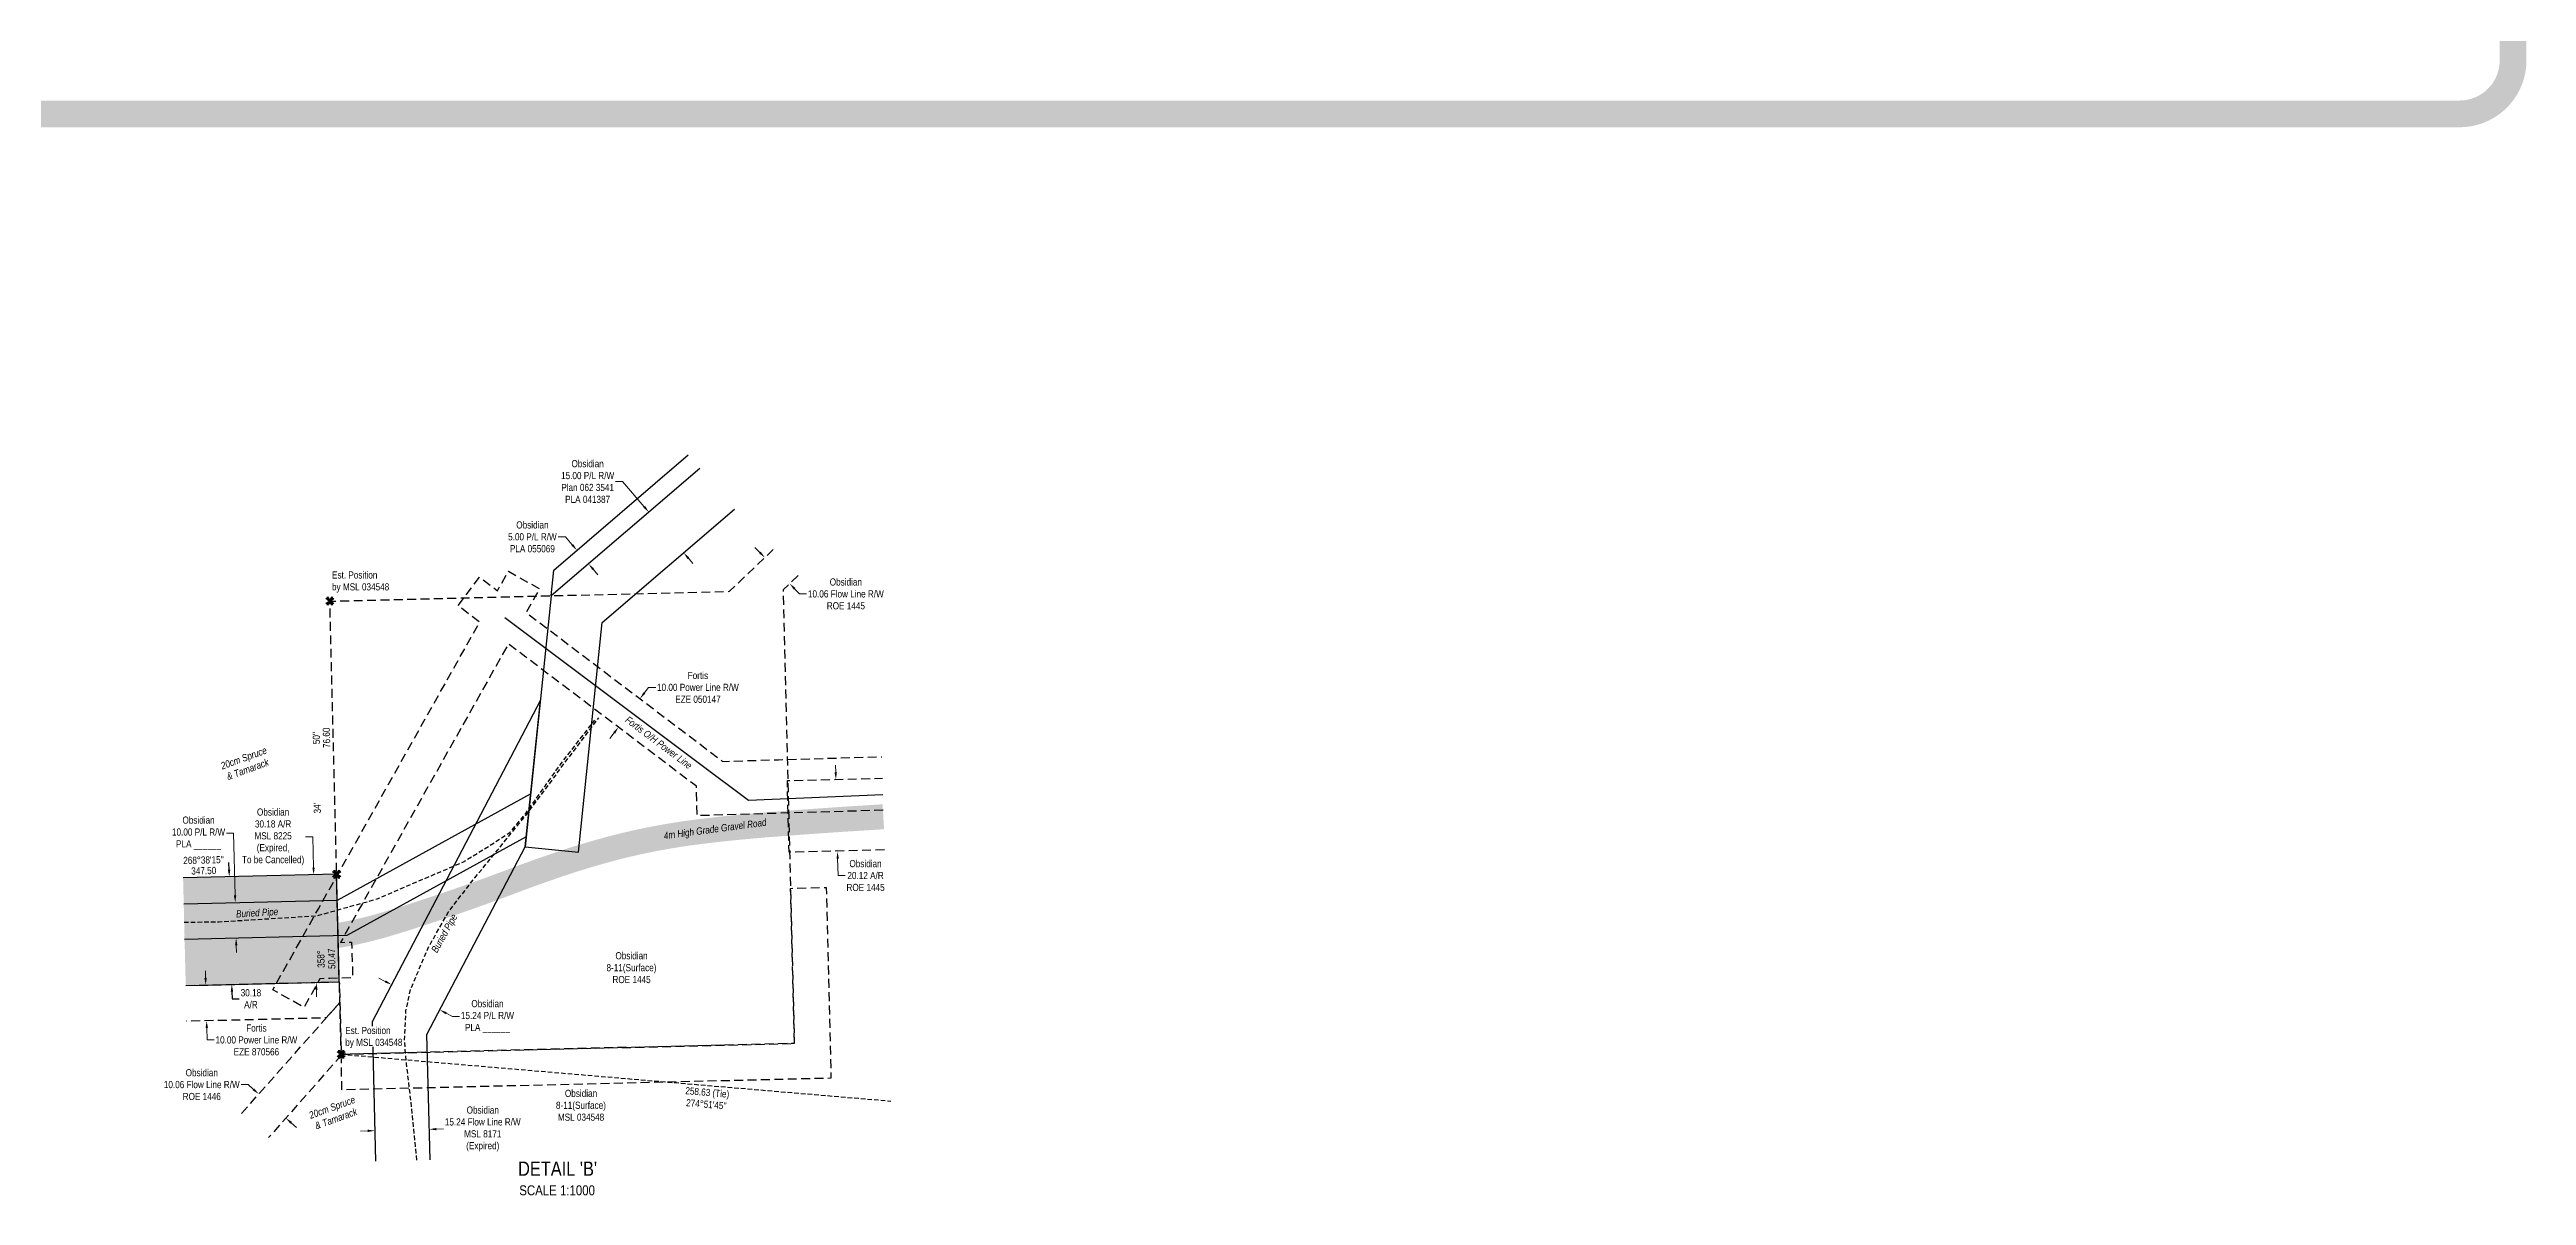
# Model space of a CAD drawing. Extents: x 616546 to 624443, y 5886972 to 5891989.
# Drawn here: x 620970 to 624443, y 5887197 to 5888803 of the extents above; entities that cross this region are included whole.
import ezdxf
from ezdxf.enums import TextEntityAlignment as Align

# ---------------------------------------------------------------- set-up
doc = ezdxf.new("R2010")
doc.units = 0
doc.header["$LTSCALE"] = 5
doc.header["$PDSIZE"] = 0.5
for name, pattern in [('foc-ACCESSROAD', [3.75, 2.5, -1.25]), ('foc-FLOWLINE', [3.75, 2.5, -1.25]), ('foc-TIELINE', [1.875, 1.25, -0.625]), ('UG_PIPE', [1.875, 1.25, -0.625])]:
    doc.linetypes.add(name, pattern=pattern)
doc.layers.get('Defpoints').update_dxf_attribs({"color": 9})
for name, color, linetype in [('AS-PIPE-UG', 44, 'UG_PIPE'), ('AS-PIPE-UG-T', 44, 'Continuous'), ('AS-POWER', 104, 'foc-POWER'), ('AS-POWER-T', 104, 'Continuous'), ('AS-ROADS', 254, 'Continuous'), ('C-AR', 13, 'foc-ACCESSROAD'), ('C-RW', 13, 'Continuous'), ('C-WS', 13, 'foc-ACCESSROAD'), ('DETAIL-T', 7, 'Continuous'), ('F-EZE', 190, 'foc-FLOWLINE'), ('L-BD', 7, 'Continuous'), ('L-BD1', 253, 'Continuous'), ('L-MON', 1, 'Continuous'), ('L-TIE', 7, 'foc-TIELINE'), ('P-PROPOSED', 10, 'Continuous'), ('P-PROPOSED-H', 21, 'Continuous'), ('P-TXT', 4, 'Continuous'), ('T-BUSH-T', 110, 'Continuous')]:
    doc.layers.add(name, color=color, linetype=linetype)
for name, color, linetype, lineweight in [('C-AR-T', 13, 'Continuous', 9), ('C-FLOWLINE-T', 13, 'Continuous', 9), ('C-RW-T', 13, 'Continuous', 9), ('C-WS-T', 13, 'Continuous', 9), ('F-EZE-T', 190, 'Continuous', 9), ('T-TEXT', 48, 'Continuous', 18)]:
    doc.layers.add(name, color=color, linetype=linetype, lineweight=lineweight)
doc.layers.add('DISCLAIMER', color=7, linetype='Continuous', plot=False)
doc.styles.add('80CG', font='ARIALN.TTF', dxfattribs={"height": 10})
doc.styles.add('80L', font='ARIALN.TTF', dxfattribs={"height": 10})
doc.styles.add('foc-LtypeFont', font='ARIALN.TTF', dxfattribs={"height": 7.35})
doc.linetypes.add('foc-POWER', pattern='A,6,-1,["P",foc-LtypeFont,S=0.2,R=0,X=-0.625,Y=-0.75],-1.24,4', length=12.24)
doc.dimstyles.new('Compass 5 000', dxfattribs={"dimscale": 5, "dimtxt": 9, "dimasz": 2, "dimexe": 0.2, "dimexo": 0.0625, "dimgap": 0.5, "dimtad": 0, "dimtih": 1, "dimtoh": 1, "dimzin": 0, "dimdsep": 46, "dimtxsty": '80CG', "dimcen": 0.1, "dimse1": 1, "dimse2": 1, "dimclrd": 256, "dimclrt": 256, "dimaunit": 1, "dimadec": 4, "dimazin": 0, "dimtfac": 0.06, "dimtofl": 0, "dimtmove": 0, "dimatfit": 1, "dimfxl": 0.2, "dimtolj": 1, "dimtzin": 0, "dimlwd": -1, "dimarcsym": 0})

# ---------------------------------------------------------------- blocks, each defined once
blk = doc.blocks.new('*D472')
at = {"layer": 'C-AR-T', "transparency": 16777216}
for p, q in [((622072.5, 5887789.6), (622072.3, 5887799.6)), ((622075.2, 5887668.6), (622075.8, 5887644.9)), ((622075.8, 5887644.9), (622085.8, 5887644.9))]:
    blk.add_line(p, q, dxfattribs=at)
for points in [[(622074.2, 5887789.6), (622070.8, 5887789.5), (622072.7, 5887779.6)], [(622076.9, 5887668.6), (622073.6, 5887668.5), (622075, 5887678.6)]]:
    blk.add_solid(points, dxfattribs=at)
at = {"layer": 'Defpoints', "color": 0, "transparency": 16777216}
for p in [(622077.6, 5887779.7), (622075, 5887678.6), (622079.9, 5887678.7)]:
    blk.add_point(p, dxfattribs=at)
at = {"layer": 'C-AR-T', "transparency": 16777216, "insert": (622114.3, 5887644.9), "char_height": 10, "attachment_point": 5, "style": '80CG'}
blk.add_mtext('\\A1;Obsidian\\P20.12 A/R\\PROE 1445', dxfattribs=at)
blk = doc.blocks.new('*D473')
at = {"layer": 'C-AR-T', "transparency": 16777216}
for p, q in [((621339.4, 5887699.1), (621329.4, 5887699.1)), ((621340.4, 5887656), (621339.4, 5887699.1)), ((621344.6, 5887485.1), (621344.8, 5887475.1))]:
    blk.add_line(p, q, dxfattribs=at)
for points in [[(621342.1, 5887656), (621338.8, 5887656), (621340.7, 5887646)], [(621346.2, 5887485.1), (621342.9, 5887485), (621344.3, 5887495.1)]]:
    blk.add_solid(points, dxfattribs=at)
at = {"layer": 'Defpoints', "color": 0, "transparency": 16777216}
for p in [(621312.1, 5887645.3), (621340.7, 5887646), (621315.8, 5887494.4)]:
    blk.add_point(p, dxfattribs=at)
at = {"layer": 'C-AR-T', "transparency": 16777216, "insert": (621283.8, 5887699.1), "char_height": 10, "attachment_point": 5, "style": '80CG'}
blk.add_mtext('\\A1;Obsidian\\P30.18 A/R\\PMSL 8225\\P(Expired, \\PTo be Cancelled)', dxfattribs=at)
blk = doc.blocks.new('*D474')
at = {"layer": 'C-FLOWLINE-T', "transparency": 16777216}
for p, q in [((621248.8, 5887351.9), (621238.8, 5887351.9)), ((621256.3, 5887345.3), (621248.8, 5887351.9)), ((621309.1, 5887298.5), (621316.6, 5887291.9))]:
    blk.add_line(p, q, dxfattribs=at)
for points in [[(621257.4, 5887346.5), (621255.2, 5887344), (621263.8, 5887338.6)], [(621310.2, 5887299.7), (621308, 5887297.2), (621301.6, 5887305.1)]]:
    blk.add_solid(points, dxfattribs=at)
at = {"layer": 'Defpoints', "color": 0, "transparency": 16777216}
for p in [(621268.1, 5887343.5), (621263.8, 5887338.6), (621305.9, 5887310)]:
    blk.add_point(p, dxfattribs=at)
at = {"layer": 'C-FLOWLINE-T', "transparency": 16777216, "insert": (621183.8, 5887351.9), "char_height": 10, "attachment_point": 5, "style": '80CG'}
blk.add_mtext('\\A1;Obsidian\\P10.06 Flow Line R/W\\PROE 1446', dxfattribs=at)
blk = doc.blocks.new('*D475')
at = {"layer": 'C-RW-T', "transparency": 16777216}
for p, q in [((621773.8, 5888197.1), (621763.8, 5888197.1)), ((621804, 5888161.8), (621773.8, 5888197.1)), ((621865.9, 5888089.7), (621872.4, 5888082.1))]:
    blk.add_line(p, q, dxfattribs=at)
for points in [[(621805.3, 5888162.9), (621802.8, 5888160.7), (621810.5, 5888154.2)], [(621867.1, 5888090.8), (621864.6, 5888088.6), (621859.4, 5888097.3)]]:
    blk.add_solid(points, dxfattribs=at)
at = {"layer": 'Defpoints', "color": 0, "transparency": 16777216}
for p in [(621841.1, 5888180.4), (621810.5, 5888154.2), (621889.9, 5888123.4)]:
    blk.add_point(p, dxfattribs=at)
at = {"layer": 'C-RW-T', "transparency": 16777216, "insert": (621724.7, 5888197.1), "char_height": 10, "attachment_point": 5, "style": '80CG'}
blk.add_mtext('\\A1;Obsidian\\P15.00 P/L R/W\\PPlan 062 3541\\PPLA 041387', dxfattribs=at)
blk = doc.blocks.new('*D476')
at = {"layer": 'C-RW-T', "transparency": 16777216}
for p, q in [((621693.6, 5888119.6), (621683.6, 5888119.6)), ((621703.2, 5888108.3), (621693.6, 5888119.6)), ((621732.5, 5888074.1), (621739, 5888066.6))]:
    blk.add_line(p, q, dxfattribs=at)
for points in [[(621704.5, 5888109.4), (621702, 5888107.3), (621709.7, 5888100.8)], [(621733.8, 5888075.2), (621731.3, 5888073.1), (621726, 5888081.7)]]:
    blk.add_solid(points, dxfattribs=at)
at = {"layer": 'Defpoints', "color": 0, "transparency": 16777216}
for p in [(621705.3, 5888096.9), (621709.7, 5888100.8), (621721.5, 5888077.9)]:
    blk.add_point(p, dxfattribs=at)
at = {"layer": 'C-RW-T', "transparency": 16777216, "insert": (621647.3, 5888119.6), "char_height": 10, "attachment_point": 5, "style": '80CG'}
blk.add_mtext('\\A1;Obsidian\\P5.00 P/L R/W\\PPLA 055069', dxfattribs=at)
blk = doc.blocks.new('*D477')
at = {"layer": 'C-RW-T', "transparency": 16777216}
for p, q in [((621441.1, 5887496.6), (621432.2, 5887501.2)), ((621526.3, 5887452), (621535.2, 5887447.3)), ((621535.2, 5887447.3), (621545.2, 5887447.3))]:
    blk.add_line(p, q, dxfattribs=at)
for points in [[(621441.9, 5887498), (621440.3, 5887495.1), (621449.9, 5887491.9)], [(621527.1, 5887453.4), (621525.6, 5887450.5), (621517.5, 5887456.6)]]:
    blk.add_solid(points, dxfattribs=at)
at = {"layer": 'Defpoints', "color": 0, "transparency": 16777216}
for p in [(621457.6, 5887506.6), (621517.5, 5887456.6), (621525.1, 5887471.2)]:
    blk.add_point(p, dxfattribs=at)
at = {"layer": 'C-RW-T', "transparency": 16777216, "insert": (621584.3, 5887447.3), "char_height": 10, "attachment_point": 5, "style": '80CG'}
blk.add_mtext('\\A1;Obsidian\\P15.24 P/L R/W\\PPLA ______', dxfattribs=at)
blk = doc.blocks.new('*D478')
at = {"layer": 'Defpoints', "color": 0, "transparency": 16777216}
for p in [(621798.1, 5887892.7), (621833.8, 5887865.6), (621803.6, 5887825.7)]:
    blk.add_point(p, dxfattribs=at)
at = {"layer": 'F-EZE-T', "transparency": 16777216}
for p, q in [((621804.1, 5887900.7), (621810.2, 5887908.6)), ((621810.2, 5887908.6), (621820.2, 5887908.6)), ((621761.8, 5887844.8), (621755.8, 5887836.9))]:
    blk.add_line(p, q, dxfattribs=at)
for points in [[(621802.8, 5887901.7), (621805.5, 5887899.7), (621798.1, 5887892.7)], [(621760.5, 5887845.8), (621763.2, 5887843.8), (621767.9, 5887852.8)]]:
    blk.add_solid(points, dxfattribs=at)
at = {"layer": 'F-EZE-T', "transparency": 16777216, "insert": (621879.3, 5887908.6), "char_height": 10, "attachment_point": 5, "style": '80CG'}
blk.add_mtext('\\A1;Fortis\\P10.00 Power Line R/W\\PEZE 050147', dxfattribs=at)
blk = doc.blocks.new('*D479')
at = {"layer": 'Defpoints', "color": 0, "transparency": 16777216}
for p in [(621220.2, 5887492.3), (621190.6, 5887441.3), (621221.4, 5887442.1)]:
    blk.add_point(p, dxfattribs=at)
at = {"layer": 'F-EZE-T', "transparency": 16777216}
for p, q in [((621189.1, 5887501.6), (621188.9, 5887511.6)), ((621190.8, 5887431.3), (621191.2, 5887414.5)), ((621191.2, 5887414.5), (621201.2, 5887414.5))]:
    blk.add_line(p, q, dxfattribs=at)
for points in [[(621190.8, 5887501.6), (621187.4, 5887501.5), (621189.4, 5887491.6)], [(621192.5, 5887431.4), (621189.2, 5887431.3), (621190.6, 5887441.3)]]:
    blk.add_solid(points, dxfattribs=at)
at = {"layer": 'F-EZE-T', "transparency": 16777216, "insert": (621260.4, 5887414.5), "char_height": 10, "attachment_point": 5, "style": '80CG'}
blk.add_mtext('\\A1;Fortis\\P10.00 Power Line R/W\\PEZE 870566', dxfattribs=at)
blk = doc.blocks.new('*D480')
at = {"layer": 'C-RW-T', "transparency": 16777216}
for p, q in [((621228.4, 5887704.5), (621218.4, 5887704.5)), ((621230.5, 5887617.2), (621228.4, 5887704.5)), ((621232.2, 5887547.2), (621232.4, 5887537.2))]:
    blk.add_line(p, q, dxfattribs=at)
for points in [[(621232.2, 5887617.2), (621228.8, 5887617.1), (621230.7, 5887607.2)], [(621233.8, 5887547.2), (621230.5, 5887547.1), (621231.9, 5887557.2)]]:
    blk.add_solid(points, dxfattribs=at)
at = {"layer": 'Defpoints', "color": 0, "transparency": 16777216}
for p in [(621230.7, 5887607.2), (621277.5, 5887608.3), (621278.7, 5887558.3)]:
    blk.add_point(p, dxfattribs=at)
at = {"layer": 'C-RW-T', "transparency": 16777216, "insert": (621179.3, 5887704.5), "char_height": 10, "attachment_point": 5, "style": '80CG'}
blk.add_mtext('\\A1;Obsidian\\P10.00 P/L R/W\\PPLA ______', dxfattribs=at)
blk = doc.blocks.new('TEMP')
h = blk.add_hatch(color=255)
h.dxf.hatch_style = 1
h.paths.add_polyline_path([(0, 0.25), (-0.67, 1.15), (-0.67, 0.67), (-1.15, 0.67), (-0.25, 0), (-1.15, -0.67), (-0.67, -0.67), (-0.67, -1.15), (0, -0.25), (0.67, -1.15), (0.67, -0.67), (1.15, -0.67), (0.25, 0), (1.15, 0.67), (0.67, 0.67), (0.67, 1.15)])
h.paths.add_polyline_path([(0.57, 0.85), (0.57, 0.57), (0.85, 0.57), (0.08, 0), (0.85, -0.57), (0.57, -0.57), (0.57, -0.85), (0, -0.08), (-0.57, -0.85), (-0.57, -0.57), (-0.85, -0.57), (-0.08, 0), (-0.85, 0.57), (-0.57, 0.57), (-0.57, 0.85), (0, 0.08)], flags=16)
h = blk.add_hatch(color=1)
h.dxf.hatch_style = 1
h.paths.add_polyline_path([(0, 0.08), (-0.57, 0.85), (-0.57, 0.57), (-0.85, 0.57), (-0.08, 0), (-0.85, -0.57), (-0.57, -0.57), (-0.57, -0.85), (0, -0.08), (0.57, -0.85), (0.57, -0.57), (0.85, -0.57), (0.08, 0), (0.85, 0.57), (0.57, 0.57), (0.57, 0.85)])
at = {"color": 1}
for p, q in [((-0.08, 0), (0.08, 0)), ((0, 0.08), (0, -0.08))]:
    blk.add_line(p, q, dxfattribs=at)
at = {"color": 255, "flags": 128}
blk.add_lwpolyline([(-0.25, 0), (-1.15, 0.67), (-0.67, 0.67), (-0.67, 1.15), (0, 0.25), (0.67, 1.15), (0.67, 0.67), (1.15, 0.67), (0.25, 0), (1.15, -0.67), (0.67, -0.67), (0.67, -1.15), (0, -0.25), (-0.67, -1.15), (-0.67, -0.67), (-1.15, -0.67)], close=True, dxfattribs=at)
at = {"color": 1, "flags": 128}
blk.add_lwpolyline([(-0.08, 0), (-0.85, 0.57), (-0.57, 0.57), (-0.57, 0.85), (0, 0.08), (0.57, 0.85), (0.57, 0.57), (0.85, 0.57), (0.08, 0), (0.85, -0.57), (0.57, -0.57), (0.57, -0.85), (0, -0.08), (-0.57, -0.85), (-0.57, -0.57), (-0.85, -0.57)], close=True, dxfattribs=at)
blk = doc.blocks.new('*D482')
at = {"layer": 'C-FLOWLINE-T', "transparency": 16777216}
for p, q in [((621966.2, 5888097.7), (621959.3, 5888104.9)), ((622014.8, 5888046.8), (622021.7, 5888039.6)), ((622021.7, 5888039.6), (622031.7, 5888039.6))]:
    blk.add_line(p, q, dxfattribs=at)
for points in [[(621967.5, 5888098.8), (621965, 5888096.5), (621973.2, 5888090.4)], [(622016, 5888048), (622013.6, 5888045.7), (622007.9, 5888054.1)]]:
    blk.add_solid(points, dxfattribs=at)
at = {"layer": 'Defpoints', "color": 0, "transparency": 16777216}
for p in [(621969, 5888086.4), (622003.7, 5888050.1), (622007.9, 5888054.1)]:
    blk.add_point(p, dxfattribs=at)
at = {"layer": 'C-FLOWLINE-T', "transparency": 16777216, "insert": (622086.7, 5888039.6), "char_height": 10, "attachment_point": 5, "style": '80CG'}
blk.add_mtext('\\A1;Obsidian\\P10.06 Flow Line R/W\\PROE 1445', dxfattribs=at)
blk = doc.blocks.new('*D483')
at = {"layer": 'C-FLOWLINE-T', "transparency": 16777216}
for p, q in [((621416.5, 5887287.2), (621406.5, 5887286.9)), ((621512.7, 5887289.6), (621522.7, 5887289.8))]:
    blk.add_line(p, q, dxfattribs=at)
for points in [[(621416.5, 5887288.8), (621416.5, 5887285.5), (621426.5, 5887287.4)], [(621512.7, 5887291.2), (621512.7, 5887287.9), (621502.7, 5887289.3)]]:
    blk.add_solid(points, dxfattribs=at)
at = {"layer": 'Defpoints', "color": 0, "transparency": 16777216}
for p in [(621426.5, 5887288.3), (621426.5, 5887287.4), (621502.7, 5887290.2)]:
    blk.add_point(p, dxfattribs=at)
at = {"layer": 'C-FLOWLINE-T', "transparency": 16777216, "insert": (621577.7, 5887289.8), "char_height": 10, "attachment_point": 5, "style": '80CG'}
blk.add_mtext('\\A1;Obsidian\\P15.24 Flow Line R/W\\PMSL 8171\\P(Expired)', dxfattribs=at)
blk = doc.blocks.new('*D484')
at = {"layer": 'Defpoints', "color": 0, "transparency": 16777216}
for p in [(621224.7, 5887643.2), (621225.9, 5887492.3), (621228.2, 5887492.4)]:
    blk.add_point(p, dxfattribs=at)
at = {"layer": 'P-TXT', "transparency": 16777216}
for p, q in [((621222.1, 5887653.1), (621221.9, 5887663.1)), ((621226.1, 5887482.3), (621226.3, 5887472.3)), ((621226.3, 5887472.3), (621236.3, 5887472.3))]:
    blk.add_line(p, q, dxfattribs=at)
for points in [[(621223.8, 5887653.1), (621220.4, 5887653.1), (621222.3, 5887643.1)], [(621227.8, 5887482.3), (621224.4, 5887482.3), (621225.9, 5887492.3)]]:
    blk.add_solid(points, dxfattribs=at)
at = {"layer": 'P-TXT', "transparency": 16777216, "insert": (621252.7, 5887472.3), "char_height": 10, "attachment_point": 5, "style": '80CG'}
blk.add_mtext('\\A1;30.18\\PA/R', dxfattribs=at)
blk = doc.blocks.new('Disclaimer_Legal')
at = {"layer": 'DISCLAIMER', "color": 254, "flags": 128}
blk.add_lwpolyline([(-3612.9, -1104.6, 37.5, 37.5, 0), (4096.1, -1104.6, 37.5, 37.5, 0.414214), (4171.1, -1029.6, 37.5, 37.5, 0), (4171.1, 2078.7, 37.5, 0, 0.414214), (4096.1, 2153.7, 0, 0, 0), (-3612.9, 2153.7, 0, 0, 0.414214), (-3687.9, 2078.7, 0, 0, 0), (-3687.9, -1029.6, 0, 37.5, 0.414214)], format="xyseb", close=True, dxfattribs=at)

msp = doc.modelspace()

# ---------------------------------------------------------------- hatches: boundary and pattern name
at = {"layer": 'P-PROPOSED-H'}
h = msp.add_hatch(color=256, dxfattribs=at)
h.dxf.hatch_style = 1
h.paths.add_polyline_path([(621161.307, 5887490.789), (621376.633, 5887495.91), (621372.895, 5887646.764), (621157.626, 5887641.644)])

# ---------------------------------------------------------------- linework, layer by layer
at = {"layer": 'AS-PIPE-UG', "flags": 128}
for points in [[(621159.14, 5887579.607), (621207.819, 5887580.161), (621344.828, 5887588.559), (621429.583, 5887612.218), (621477.395, 5887632.825), (621549.571, 5887663.591), (621587.775, 5887687.175), (621615.9, 5887705.691), (621636.592, 5887730.02), (621687.591, 5887801.986), (621734.828, 5887862.847)], [(621485.486, 5887246.267), (621478.301, 5887318.163), (621470.838, 5887381.13), (621467.972, 5887414.807), (621469.978, 5887455.547), (621476.45, 5887485.132), (621500.599, 5887542.428), (621529.554, 5887593.981), (621566.492, 5887641.708), (621598.674, 5887680.822), (621633.246, 5887723.653), (621636.968, 5887727.629), (621692.117, 5887802.081), (621740.344, 5887865.823)]]:
    msp.add_lwpolyline(points, dxfattribs=at)
at = {"layer": 'AS-POWER'}
msp.add_lwpolyline([(621608.691, 5888006.441), (621881.362, 5887802.118), (621950.227, 5887750.521), (622138.523, 5887758.596)], dxfattribs=at)
at = {"layer": 'AS-ROADS'}
msp.add_lwpolyline([(621160.046, 5887542.472, 35.013, 35.013, 0.00434566), (621207.936, 5887545.123, 35.013, 35.013, 0.0036697), (621295.17, 5887551.356, 35.013, 35.013, 0.02063044), (621374.522, 5887560.918, 35.013, 35.013, 0.02852005), (621430.989, 5887573.439, 35.013, 35.013, 0.00855357), (621469.948, 5887585.164, 35.013, 35.013, 0.00500933), (621535.901, 5887606.981, 35.013, 35.013, 0.00858931), (621613.944, 5887635.173, 35.013, 35.013, -0.00939443), (621685.34, 5887660.835, 35.013, 35.013, -0.01608993), (621755.325, 5887682.031, 35.013, 35.013, -0.01814546), (621818.527, 5887696.538, 35.013, 35.013, -0.01634999), (621881.33, 5887706.456, 35.013, 35.013, -0.01120323), (621973.628, 5887715.86, 35.013, 35.013, -0.00508824), (622139.23, 5887727.296, 35.013, 35.013, -0.00807111)], format="xyseb", dxfattribs=at)
at = {"layer": 'C-AR', "flags": 128}
msp.add_lwpolyline([(622140.626, 5887680.873), (622007.155, 5887677.503), (622004.685, 5887778.037), (622138.088, 5887781.405)], dxfattribs=at)
at = {"layer": 'C-RW', "flags": 128}
for points in [[(621881.897, 5888215.402), (621673.656, 5888036.9), (621637.148, 5887685.364), (621711.773, 5887677.614), (621745.192, 5887999.401), (621930.705, 5888158.421)], [(621881.97, 5888215.318), (621673.656, 5888036.9), (621677.425, 5888073.08), (621865.683, 5888234.332)], [(621503.757, 5887246.721), (621499.403, 5887422.025), (621637.148, 5887685.364), (621658.459, 5887890.57), (621422.71, 5887439.865), (621427.554, 5887244.828)], [(621158.509, 5887605.448), (621373.853, 5887610.632), (621644.849, 5887759.518), (621638.566, 5887699.017), (621387.21, 5887560.921), (621159.729, 5887555.445)]]:
    msp.add_lwpolyline(points, dxfattribs=at)
at = {"layer": 'C-WS', "flags": 128}
for points in [[(622019.614, 5888065.281), (621998.655, 5888045.274), (622009.01, 5887626.916), (622014.388, 5887409.61), (621379.146, 5887394.473), (621363.415, 5888029.401), (621923.734, 5888043.27), (621984.895, 5888101.652)], [(621239.535, 5887311.22), (621343.648, 5887428.817), (621377.426, 5887466.976), (621379.158, 5887392.658), (621277.368, 5887277.716)]]:
    msp.add_lwpolyline(points, dxfattribs=at)
msp.add_lwpolyline([(621379.146, 5887394.473), (622014.616, 5887409.616), (622009.235, 5887626.999), (622059.22, 5887628.236), (622065.839, 5887360.822), (621380.337, 5887344.487)], close=True, dxfattribs=at)
at = {"layer": 'F-EZE', "flags": 128}
for points in [[(622139.023, 5887736.473), (621993.965, 5887732.186), (621938.44, 5887730.545), (621878.408, 5887728.769), (621877.189, 5887769.999), (621721.49, 5887887.934), (621650.483, 5887941.717), (621638.104, 5887951.092), (621613.687, 5887969.593), (621390.821, 5887573.621), (621378.191, 5887551.183), (621393.925, 5887551.657), (621395.431, 5887501.632), (621363.441, 5887500.671), (621349.524, 5887500.252), (621337.947, 5887479.676), (621327.002, 5887460.226), (621294.337, 5887478.609), (621283.39, 5887484.774), (621347.212, 5887598.169), (621360.546, 5887621.864), (621573.423, 5888000.093), (621542.958, 5888023.164), (621551.439, 5888034.36), (621573.175, 5888063.061), (621598.198, 5888044.109), (621613.59, 5888071.462), (621657.201, 5888046.915), (621651.562, 5888036.892), (621638.461, 5888013.613), (621656.549, 5887999.906), (621668.323, 5887990.99), (621727.553, 5887946.126), (621913.967, 5887804.922), (621992.062, 5887807.231), (622137.328, 5887811.528)], [(621161.307, 5887490.789), (621307.053, 5887494.208), (621350.663, 5887495.275), (621376.633, 5887495.91), (621377.426, 5887466.976), (621358.328, 5887445.401), (621162.531, 5887440.624)]]:
    msp.add_lwpolyline(points, dxfattribs=at)
at = {"layer": 'L-TIE', "flags": 128}
msp.add_lwpolyline([(621379.146, 5887394.473), (622149.512, 5887328.942)], dxfattribs=at)
at = {"layer": 'P-PROPOSED', "flags": 128}
msp.add_lwpolyline([(621161.307, 5887490.789), (621376.633, 5887495.91), (621372.895, 5887646.764), (621157.626, 5887641.644)], dxfattribs=at)

# ---------------------------------------------------------------- block references
at = {"layer": 'C-AR-T'}
msp.add_blockref('Disclaimer_Legal', (620252.719, 5889816.981), dxfattribs=at)
at = {"layer": 'L-MON', "xscale": 4.999999999999997, "yscale": 4.999999999999997, "zscale": 4.999999999999997}
for p in [(621363.41, 5888029.628), (621372.895, 5887646.764), (621379.146, 5887394.473)]:
    msp.add_blockref('TEMP', p, dxfattribs=at)

# ---------------------------------------------------------------- texts
at = {"layer": 'AS-PIPE-UG-T', "char_height": 10, "attachment_point": 1, "style": '80L'}
for insert, rotation in [((621231.528, 5887596.01), 3.507572), ((621504.851, 5887540.667), 60.678945)]:
    msp.add_mtext_dynamic_manual_height_columns('{\\fArial Narrow|b0|i1|c0|p34;Buried Pipe}', width=95.93219, gutter_width=50, heights=[0], dxfattribs=dict(at, insert=insert, rotation=rotation))
at = {"layer": 'AS-POWER-T', "insert": (621782.286, 5887869.064), "char_height": 10, "attachment_point": 1, "rotation": 323.157796, "style": '80L'}
msp.add_mtext_dynamic_manual_height_columns('{\\fArial Narrow|b0|i1|c0|p34;Fortis O/H Power Line}', width=112.50109, gutter_width=50, heights=[0], dxfattribs=at)
at = {"layer": 'C-WS-T', "char_height": 10.00358, "attachment_point": 1, "style": '80L'}
for s, insert in [('\\pi21.616;Obsidian\\P\\pi9.0881;8-11(Surface)\\P\\pi17.464;ROE 1445', (621742.059, 5887537.554)), ('\\pi21.616;Obsidian\\P\\pi9.0881;8-11(Surface)\\P\\pi11.732;MSL 034548', (621671.224, 5887344.656))]:
    msp.add_mtext_dynamic_manual_height_columns(s, width=87.08217, gutter_width=50, heights=[0], dxfattribs=dict(at, insert=insert))
at = {"layer": 'DETAIL-T', "color": 3, "insert": (621568.215, 5887244.141), "char_height": 20.00715, "width": 225.91496, "attachment_point": 1, "style": '80CG'}
msp.add_mtext("\\pi59.043;DETAIL 'B'\\P\\pi60.649;{\\H0.7x;SCALE 1:1000}", dxfattribs=at)
at = {"layer": 'L-BD', "style": '80L'}
for s, p in [("50''", (621344.418, 5887837.608)), ('76.60', (621358.659, 5887837.961)), ("34'", (621345.601, 5887739.434)), ('358°', (621350.84, 5887527.947)), ('50.47', (621365.83, 5887528.318))]:
    msp.add_text(s, height=9.9964, rotation=91.4192, dxfattribs=at).set_placement(p, align=Align.MIDDLE)
at = {"layer": 'L-BD1', "style": '80L'}
for s, height, p in [("268°38'15''", 9.99643, (621186.235, 5887666.726)), ('347.50', 9.9964, (621186.585, 5887651.736))]:
    msp.add_text(s, height=height, rotation=1.3353, dxfattribs=at).set_placement(p, align=Align.MIDDLE)
at = {"layer": 'T-BUSH-T', "attachment_point": 1, "rotation": 20, "style": '80L'}
for s, insert, char_height in [('\\pi0.39955;{\\fArial Narrow|b0|i1|c0|p34;20cm Spruce\\P\\pi2.9362;& Tamarack}', (621208.938, 5887802.693), 9.99643), ('\\pi0.38765;{\\fArial Narrow|b0|i1|c0|p34;20cm Spruce\\P\\pi2.9252;& Tamarack}', (621332.775, 5887313.048), 10)]:
    msp.add_mtext_dynamic_manual_height_columns(s, width=67.3101, gutter_width=50, heights=[0], dxfattribs=dict(at, insert=insert, char_height=char_height))
at = {"layer": 'T-TEXT', "insert": (621830.486, 5887705.587), "char_height": 10, "attachment_point": 1, "rotation": 7.620656, "style": '80L'}
msp.add_mtext_dynamic_manual_height_columns('\\pi0.31262;{\\fArial Narrow|b0|i1|c0|p34;4m High Grade Gravel Road}', width=145.8367, gutter_width=50, heights=[0], dxfattribs=at)

# ---------------------------------------------------------------- dimensions: what is measured, and where the dimension line sits
at = {"layer": 'C-AR-T'}
for base, p1, p2, angle, text, picture, middle in [((622074.997, 5887678.57), (622077.588, 5887779.699), (622079.87, 5887678.681), 271.293816, 'Obsidian\\P20.12 A/R\\PROE 1445', '*D472', (622114.325, 5887644.915)), ((621340.689, 5887646.003), (621315.796, 5887494.385), (621312.15, 5887645.313), 91.384019, 'Obsidian\\P30.18 A/R\\PMSL 8225\\P(Expired, \\PTo be Cancelled)', '*D473', (621283.78, 5887699.053))]:
    dim = msp.add_linear_dim(base=base, p1=p1, p2=p2, angle=angle, text=text, dimstyle='Compass 5 000', dxfattribs=at)
    dim.commit()
    dim.dimension.update_dxf_attribs({"geometry": picture, "text_midpoint": middle, "dimtype": 161})
at = {"layer": 'C-FLOWLINE-T'}
for p1, p2, distance, text, picture, middle in [((621968.953, 5888086.435), (622003.672, 5888050.063), 5.809, 'Obsidian\\P10.06 Flow Line R/W\\PROE 1445', '*D482', (622086.684, 5888039.607)), ((621305.949, 5887309.99), (621268.11, 5887343.497), 6.513, 'Obsidian\\P10.06 Flow Line R/W\\PROE 1446', '*D474', (621183.82, 5887351.88))]:
    dim = msp.add_aligned_dim(p1=p1, p2=p2, distance=distance, text=text, dimstyle='Compass 5 000', dxfattribs=at)
    dim.commit()
    dim.dimension.update_dxf_attribs({"geometry": picture, "text_midpoint": middle})
dim = msp.add_linear_dim(base=(621426.496, 5887287.41), p1=(621502.677, 5887290.211), p2=(621426.473, 5887288.318), angle=181.422766, text='Obsidian\\P15.24 Flow Line R/W\\PMSL 8171\\P(Expired)', dimstyle='Compass 5 000', dxfattribs=at)
dim.commit()
dim.dimension.update_dxf_attribs({"geometry": '*D483', "text_midpoint": (621577.694, 5887289.799), "dimtype": 161})
at = {"layer": 'C-RW-T'}
for base, p1, p2, angle, text, picture, middle in [((621810.524, 5888154.222), (621889.905, 5888123.448), (621841.076, 5888180.411), 130.602914, 'Obsidian\\P15.00 P/L R/W\\PPlan 062 3541\\PPLA 041387', '*D475', (621724.679, 5888197.106)), ((621709.731, 5888100.751), (621721.537, 5888077.91), (621705.256, 5888096.918), 130.581682, 'Obsidian\\P5.00 P/L R/W\\PPLA 055069', '*D476', (621647.333, 5888119.562)), ((621230.728, 5887607.187), (621278.697, 5887558.309), (621277.493, 5887608.312), 91.379053, 'Obsidian\\P10.00 P/L R/W\\PPLA ______', '*D480', (621179.3, 5887704.48)), ((621517.484, 5887456.591), (621457.593, 5887506.556), (621525.138, 5887471.225), 332.38738, 'Obsidian\\P15.24 P/L R/W\\PPLA ______', '*D477', (621584.292, 5887447.322))]:
    dim = msp.add_linear_dim(base=base, p1=p1, p2=p2, angle=angle, text=text, dimstyle='Compass 5 000', dxfattribs=at)
    dim.commit()
    dim.dimension.update_dxf_attribs({"geometry": picture, "text_midpoint": middle, "dimtype": 161})
at = {"layer": 'F-EZE-T'}
dim = msp.add_aligned_dim(p1=(621803.627, 5887825.719), p2=(621833.845, 5887865.612), distance=44.861, text='Fortis\\P10.00 Power Line R/W\\PEZE 050147', dimstyle='Compass 5 000', dxfattribs=at)
dim.commit()
dim.dimension.update_dxf_attribs({"geometry": '*D478', "text_midpoint": (621879.302, 5887908.642)})
dim = msp.add_linear_dim(base=(621190.578, 5887441.308), p1=(621220.209, 5887492.323), p2=(621221.435, 5887442.061), angle=271.397817, text='Fortis\\P10.00 Power Line R/W\\PEZE 870566', dimstyle='Compass 5 000', dxfattribs=at)
dim.commit()
dim.dimension.update_dxf_attribs({"geometry": '*D479', "text_midpoint": (621260.373, 5887414.473), "dimtype": 161})
at = {"layer": 'P-TXT'}
dim = msp.add_linear_dim(base=(621225.863, 5887492.303), p1=(621224.732, 5887643.164), p2=(621228.247, 5887492.359), angle=271.335282, text='30.18\\PA/R', dimstyle='Compass 5 000', dxfattribs=at)
dim.commit()
dim.dimension.update_dxf_attribs({"geometry": '*D484', "text_midpoint": (621252.677, 5887472.309), "dimtype": 161})

# ---------------------------------------------------------------- next in the draw order: texts
at = {"layer": 'L-BD1', "insert": (621892.931, 5887345.97), "char_height": 9.99643, "width": 64.02504, "attachment_point": 2, "rotation": 355.137801, "style": '80L', "bg_fill": 3, "box_fill_scale": 1.1, "bg_fill_color": 256, "bg_fill_transparency": 0}
msp.add_mtext("258.63 (Tie)\\P274°51'45''", dxfattribs=at)
at = {"layer": 'L-MON', "char_height": 9.99643, "attachment_point": 1, "style": '80L', "bg_fill": 3, "box_fill_scale": 1.1, "bg_fill_color": 256, "bg_fill_transparency": 0}
for insert in [(621366.368, 5888071.204), (621384.899, 5887432.802)]:
    msp.add_mtext_dynamic_manual_height_columns('Est. Position\\Pby MSL 034548', width=79.83397, gutter_width=50, heights=[0], dxfattribs=dict(at, insert=insert))

doc.saveas('drawing.dxf')
